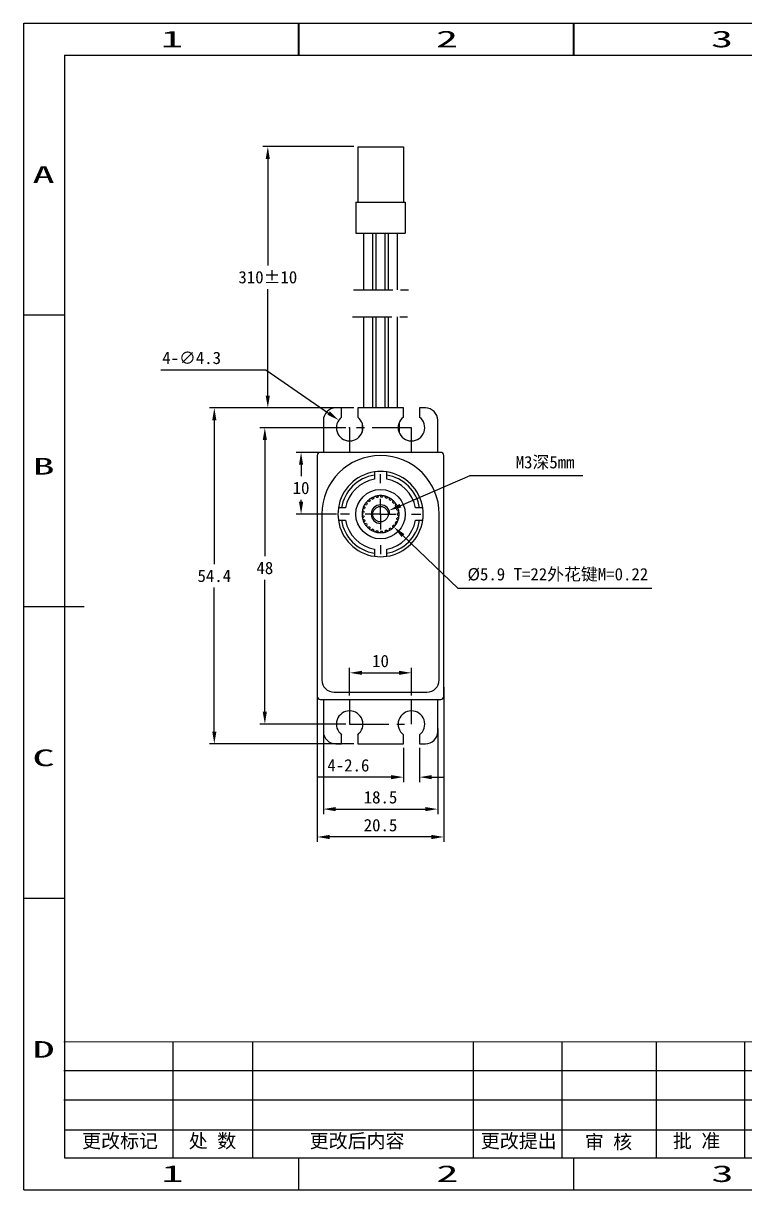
# Model space of a CAD drawing. Header units: millimetres. Extents: x 610 to 877, y -2 to 187.
# Drawn here: x 610.3 to 727, y -2.1 to 186.7 of the extents above; entities that cross this region are included whole.
import ezdxf
from ezdxf.enums import TextEntityAlignment as Align

# ---------------------------------------------------------------- set-up
doc = ezdxf.new("R2010")
doc.units = ezdxf.units.MM
doc.header["$PDSIZE"] = -1
doc.linetypes.add('CENTER', pattern=[10.16, 6.35, -1.27, 1.27, -1.27])
for name, color, linetype in [('中心线', 6, 'CENTER'), ('图框', 7, 'Continuous'), ('标注', 5, 'Continuous')]:
    doc.layers.add(name, color=color, linetype=linetype)
doc.styles.add('style1', font='', dxfattribs={"height": 3.5})
doc.styles.get('style1').set_extended_font_data('FangSong_GB2312')
doc.dimstyles.new('副本 Standard', dxfattribs={"dimtxt": 2, "dimasz": 2, "dimexe": 0.8, "dimexo": 0.625, "dimgap": 0.9, "dimtad": 1, "dimtih": 1, "dimtoh": 1, "dimdsep": 46, "dimtxsty": 'Standard', "dimcen": 0.09, "dimclrd": 5, "dimclre": 5, "dimadec": 3, "dimazin": 2, "dimtfac": 1, "dimtdec": 4, "dimtofl": 0, "dimtmove": 0, "dimatfit": 3, "dimfxl": 0, "dimtolj": 1, "dimtzin": 0, "dimarcsym": 0})

# ---------------------------------------------------------------- blocks, each defined once
blk = doc.blocks.new('SW_CENTERMARKSYMBOL_0')
at = {"layer": '图框', "color": 0}
for p, q in [((0, 5), (0, 6.5)), ((0, 0), (0, 2.5)), ((-5, 0), (-6.5, 0)), ((0, 0), (-2.5, 0)), ((0, 0), (0, -2.5)), ((0, 0), (2.5, 0)), ((5, 0), (6.5, 0)), ((0, -5), (0, -6.5))]:
    blk.add_line(p, q, dxfattribs=at)
blk = doc.blocks.new('*D98')
at = {"layer": 'Defpoints', "color": 0}
for p in [(657.83, 79.84), (678.33, 79.84), (657.83, 54.97)]:
    blk.add_point(p, dxfattribs=at)
at = {"layer": '标注', "color": 5, "lineweight": -2}
for p, q in [((657.83, 79.22), (657.83, 54.17)), ((678.33, 79.22), (678.33, 54.17)), ((676.33, 54.97), (659.83, 54.97))]:
    blk.add_line(p, q, dxfattribs=at)
at = {"layer": '标注', "color": 5}
for points in [[(659.83, 55.3), (659.83, 54.63), (657.83, 54.97)], [(676.33, 55.3), (676.33, 54.63), (678.33, 54.97)]]:
    blk.add_solid(points, dxfattribs=at)
at = {"layer": '标注', "color": 0, "insert": (668.08, 56.87), "char_height": 2, "attachment_point": 5}
blk.add_mtext('\\A1;20.5', dxfattribs=at)
blk = doc.blocks.new('*D99')
at = {"layer": 'Defpoints', "color": 0}
for p in [(658.83, 73.17), (677.33, 73.17), (677.33, 59.48)]:
    blk.add_point(p, dxfattribs=at)
at = {"layer": '标注', "color": 5, "lineweight": -2}
for p, q in [((658.83, 72.55), (658.83, 58.68)), ((677.33, 72.55), (677.33, 58.68)), ((660.83, 59.48), (675.33, 59.48))]:
    blk.add_line(p, q, dxfattribs=at)
at = {"layer": '标注', "color": 5}
for points in [[(660.83, 59.82), (660.83, 59.15), (658.83, 59.48)], [(675.33, 59.82), (675.33, 59.15), (677.33, 59.48)]]:
    blk.add_solid(points, dxfattribs=at)
at = {"layer": '标注', "color": 0, "insert": (668.08, 61.38), "char_height": 2, "attachment_point": 5}
blk.add_mtext('\\A1;18.5', dxfattribs=at)
blk = doc.blocks.new('*D100')
at = {"layer": 'Defpoints', "color": 0}
for p in [(673.08, 81.55), (663.08, 77.24), (673.08, 77.24)]:
    blk.add_point(p, dxfattribs=at)
at = {"layer": '标注', "color": 5, "lineweight": -2}
for p, q in [((663.08, 77.86), (663.08, 82.35)), ((665.08, 81.55), (671.08, 81.55)), ((673.08, 77.86), (673.08, 82.35))]:
    blk.add_line(p, q, dxfattribs=at)
at = {"layer": '标注', "color": 5}
for points in [[(665.08, 81.88), (665.08, 81.22), (663.08, 81.55)], [(671.08, 81.88), (671.08, 81.22), (673.08, 81.55)]]:
    blk.add_solid(points, dxfattribs=at)
at = {"layer": '标注', "color": 0, "insert": (668.08, 83.45), "char_height": 2, "attachment_point": 5}
blk.add_mtext('\\A1;10', dxfattribs=at)
blk = doc.blocks.new('*D101')
at = {"layer": 'Defpoints', "color": 0}
for p in [(663.08, 121.24), (649.36, 73.24), (663.08, 73.24)]:
    blk.add_point(p, dxfattribs=at)
at = {"layer": '标注', "color": 5, "lineweight": -2}
for p, q in [((662.46, 121.24), (648.56, 121.24)), ((649.36, 119.24), (649.36, 100.41)), ((649.36, 75.24), (649.36, 96.61)), ((662.46, 73.24), (648.56, 73.24))]:
    blk.add_line(p, q, dxfattribs=at)
at = {"layer": '标注', "color": 5}
for points in [[(649.02, 119.24), (649.69, 119.24), (649.36, 121.24)], [(649.02, 75.24), (649.69, 75.24), (649.36, 73.24)]]:
    blk.add_solid(points, dxfattribs=at)
at = {"layer": '标注', "color": 0, "insert": (649.36, 98.51), "char_height": 2, "attachment_point": 5}
blk.add_mtext('\\A1;48', dxfattribs=at)
blk = doc.blocks.new('*D102')
at = {"layer": 'Defpoints', "color": 0}
for p in [(664.38, 124.44), (641.18, 70.04), (664.38, 70.04)]:
    blk.add_point(p, dxfattribs=at)
at = {"layer": '标注', "color": 5, "lineweight": -2}
for p, q in [((663.76, 124.44), (640.38, 124.44)), ((641.18, 122.44), (641.18, 99.14)), ((641.18, 72.04), (641.18, 95.34)), ((663.76, 70.04), (640.38, 70.04))]:
    blk.add_line(p, q, dxfattribs=at)
at = {"layer": '标注', "color": 5}
for points in [[(640.85, 122.44), (641.52, 122.44), (641.18, 124.44)], [(640.85, 72.04), (641.52, 72.04), (641.18, 70.04)]]:
    blk.add_solid(points, dxfattribs=at)
at = {"layer": '标注', "color": 0, "insert": (641.18, 97.24), "char_height": 2, "attachment_point": 5}
blk.add_mtext('\\A1;54.4', dxfattribs=at)
blk = doc.blocks.new('*D85')
at = {"layer": 'Defpoints', "color": 0}
for p in [(661.32, 122.46), (664.85, 120.01)]:
    blk.add_point(p, dxfattribs=at)
at = {"layer": '标注', "color": 5, "lineweight": -2}
for p, q in [((632.51, 130.63), (649.53, 130.63)), ((649.53, 130.63), (659.67, 123.6)), ((662.99, 121.24), (663.17, 121.24)), ((663.08, 121.15), (663.08, 121.33))]:
    blk.add_line(p, q, dxfattribs=at)
at = {"layer": '标注', "color": 5}
blk.add_solid([(659.86, 123.88), (659.48, 123.33), (661.32, 122.46)], dxfattribs=at)
at = {"layer": '标注', "color": 0, "insert": (637.51, 132.53), "char_height": 2, "attachment_point": 5}
blk.add_mtext('\\A1;4-∅4.3', dxfattribs=at)
blk = doc.blocks.new('*D86')
at = {"layer": 'Defpoints', "color": 0}
for p in [(671.78, 70.04), (674.38, 70.04), (671.78, 64.66)]:
    blk.add_point(p, dxfattribs=at)
at = {"layer": '标注', "color": 5, "lineweight": -2}
for p, q in [((671.78, 69.41), (671.78, 63.86)), ((674.38, 69.41), (674.38, 63.86)), ((669.78, 64.66), (657.98, 64.66)), ((676.38, 64.66), (678.38, 64.66))]:
    blk.add_line(p, q, dxfattribs=at)
at = {"layer": '标注', "color": 5}
for points in [[(669.78, 64.99), (669.78, 64.32), (671.78, 64.66)], [(676.38, 64.99), (676.38, 64.32), (674.38, 64.66)]]:
    blk.add_solid(points, dxfattribs=at)
at = {"layer": '标注', "color": 0, "insert": (662.88, 66.56), "char_height": 2, "attachment_point": 5}
blk.add_mtext('\\A1;4-2.6', dxfattribs=at)
blk = doc.blocks.new('*D82')
at = {"layer": 'Defpoints', "color": 0}
for p in [(669.46, 107.83), (666.7, 106.65)]:
    blk.add_point(p, dxfattribs=at)
at = {"layer": '标注', "color": 5, "lineweight": -2}
for p, q in [((682.53, 113.42), (671.3, 108.61)), ((700.82, 113.42), (682.53, 113.42)), ((667.99, 107.24), (668.17, 107.24)), ((668.08, 107.15), (668.08, 107.33))]:
    blk.add_line(p, q, dxfattribs=at)
at = {"layer": '标注', "color": 5}
blk.add_solid([(671.17, 108.92), (671.43, 108.31), (669.46, 107.83)], dxfattribs=at)
at = {"layer": '标注', "color": 0, "insert": (694.72, 115.55), "char_height": 2, "attachment_point": 5}
blk.add_mtext('\\A1;M3{\\fSimSun|b0|i0|c134|p2;深}5mm', dxfattribs=at)
blk = doc.blocks.new('*D83')
at = {"layer": 'Defpoints', "color": 0}
for p in [(665.92, 109.31), (670.25, 105.16)]:
    blk.add_point(p, dxfattribs=at)
at = {"layer": '标注', "color": 5, "lineweight": -2}
for p, q in [((667.99, 107.24), (668.17, 107.24)), ((668.08, 107.15), (668.08, 107.33)), ((680.67, 95.2), (671.7, 103.78)), ((711.99, 95.2), (680.67, 95.2))]:
    blk.add_line(p, q, dxfattribs=at)
blk.add_arc((668.08, 107.24), 3, 307.3076, 331.5496, dxfattribs=at)
at = {"layer": '标注', "color": 5}
blk.add_solid([(671.93, 104.02), (671.47, 103.54), (670.25, 105.16)], dxfattribs=at)
at = {"layer": '标注', "color": 0, "insert": (696.78, 97.4), "char_height": 2, "attachment_point": 5}
blk.add_mtext('\\A1;%%C{\\fSimSun|b0|i0|c0|p2;5.9\\fSimSun|b0|i0|c134|p2; \\fSimSun|b0|i0|c0|p2;T=22\\fSimSun|b0|i0|c134|p2;外花键\\fSimSun|b0|i0|c0|p2;M=0.22}', dxfattribs=at)
blk = doc.blocks.new('*D84')
at = {"layer": 'Defpoints', "color": 0}
for p in [(664.38, 166.74), (649.84, 124.44), (664.38, 124.44)]:
    blk.add_point(p, dxfattribs=at)
at = {"layer": '标注', "color": 5, "lineweight": -2}
for p, q in [((663.76, 166.74), (649.04, 166.74)), ((649.84, 164.74), (649.84, 147.49)), ((649.84, 126.44), (649.84, 143.69)), ((663.76, 124.44), (649.04, 124.44))]:
    blk.add_line(p, q, dxfattribs=at)
at = {"layer": '标注', "color": 5}
for points in [[(649.5, 164.74), (650.17, 164.74), (649.84, 166.74)], [(649.5, 126.44), (650.17, 126.44), (649.84, 124.44)]]:
    blk.add_solid(points, dxfattribs=at)
at = {"layer": '标注', "color": 0, "insert": (649.84, 145.59), "char_height": 2, "attachment_point": 5}
blk.add_mtext('\\A1;310%%P10', dxfattribs=at)
blk = doc.blocks.new('*D103')
at = {"layer": 'Defpoints', "color": 0}
for p in [(655.22, 117.24), (658.83, 117.24), (661.58, 107.24)]:
    blk.add_point(p, dxfattribs=at)
at = {"layer": '标注', "color": 5, "lineweight": -2}
for p, q in [((658.21, 117.24), (654.42, 117.24)), ((655.22, 115.24), (655.22, 113.37)), ((655.22, 109.24), (655.22, 109.57)), ((660.96, 107.24), (654.42, 107.24))]:
    blk.add_line(p, q, dxfattribs=at)
at = {"layer": '标注', "color": 5}
for points in [[(654.89, 115.24), (655.56, 115.24), (655.22, 117.24)], [(654.89, 109.24), (655.56, 109.24), (655.22, 107.24)]]:
    blk.add_solid(points, dxfattribs=at)
at = {"layer": '标注', "color": 0, "insert": (655.22, 111.47), "char_height": 2, "attachment_point": 5}
blk.add_mtext('\\A1;10', dxfattribs=at)

msp = doc.modelspace()

# ---------------------------------------------------------------- linework, layer by layer
at = {"color": 5, "linetype": 'Continuous'}
for p, q in [((610.342, -2.136), (610.342, 186.709)), ((610.342, 186.709), (877.423, 186.709)), ((654.786, 181.576), (654.786, 186.709)), ((654.855, 186.709), (654.855, 181.576)), ((699.3, 181.576), (699.3, 186.709)), ((699.369, 186.709), (699.369, 181.576)), ((610.273, 181.576), (610.342, 181.576)), ((610.342, 139.498), (616.929, 139.498)), ((610.342, 92.287), (620.126, 92.287)), ((610.342, 45.075), (616.929, 45.075)), ((634.492, 21.806), (634.492, 2.997)), ((647.361, 21.806), (647.361, 2.997)), ((683.1, 21.806), (683.1, 2.997)), ((697.409, 21.806), (697.409, 2.997)), ((712.679, 21.806), (712.679, 2.997)), ((726.988, 21.806), (726.988, 2.997)), ((616.817, 17.14), (743.84, 17.14)), ((616.817, 12.426), (743.84, 12.426)), ((616.929, 7.54), (743.84, 7.54)), ((654.855, -2.136), (654.855, 2.997)), ((699.369, -2.136), (699.369, 2.997)), ((610.342, -2.136), (877.423, -2.136))]:
    msp.add_line(p, q, dxfattribs=at)
at = {"color": 7, "linetype": 'Continuous'}
for p, q in [((616.929, 181.576), (616.929, 2.997)), ((616.929, 181.576), (868.43, 181.576)), ((616.929, 2.997), (868.43, 2.997))]:
    msp.add_line(p, q, dxfattribs=at)
at = {"color": 7, "linetype": 'Continuous', "lineweight": 25}
for p, q in [((664.384, 166.739), (671.784, 166.739)), ((664.384, 166.739), (664.384, 157.739)), ((671.784, 166.739), (671.784, 157.739)), ((664.084, 157.739), (672.084, 157.739)), ((664.084, 157.739), (664.084, 152.739)), ((672.084, 157.739), (672.084, 152.739)), ((664.084, 152.739), (672.084, 152.739)), ((665.334, 152.739), (665.334, 143.541)), ((666.834, 143.541), (666.834, 152.739)), ((667.334, 152.739), (667.334, 143.541)), ((668.834, 143.541), (668.834, 152.739)), ((669.334, 152.739), (669.334, 143.541)), ((670.834, 143.541), (670.834, 152.739)), ((665.334, 139.212), (665.334, 124.439)), ((666.834, 124.439), (666.834, 139.212)), ((667.334, 139.212), (667.334, 124.439)), ((668.834, 124.439), (668.834, 139.212)), ((669.334, 139.212), (669.334, 124.439)), ((670.834, 124.439), (670.834, 139.212)), ((661.784, 124.439), (660.834, 124.439)), ((661.784, 122.951), (661.784, 124.439)), ((671.784, 124.439), (664.384, 124.439)), ((664.384, 124.439), (664.384, 122.951)), ((671.784, 122.951), (671.784, 124.439)), ((674.384, 124.439), (674.384, 122.951)), ((675.334, 124.439), (674.384, 124.439)), ((658.834, 122.439), (658.834, 117.239)), ((665.084, 122.028), (665.084, 120.45)), ((671.084, 122.028), (671.084, 120.45)), ((677.334, 117.239), (677.334, 122.439)), ((677.834, 117.239), (658.334, 117.239)), ((657.834, 116.739), (657.834, 77.739)), ((678.334, 77.739), (678.334, 116.739)), ((667.084, 113.56), (667.084, 112.901)), ((669.084, 112.901), (669.084, 113.56)), ((666.413, 109.423), (666.376, 109.705)), ((666.579, 109.834), (666.819, 109.68)), ((667.009, 109.77), (667.044, 110.053)), ((667.272, 110.127), (667.466, 109.918)), ((667.672, 109.958), (667.776, 110.223)), ((668.016, 110.238), (668.151, 109.988)), ((668.362, 109.975), (668.528, 110.206)), ((668.764, 110.161), (668.833, 109.885)), ((669.033, 109.82), (669.252, 110.002)), ((669.469, 109.9), (669.468, 109.615)), ((669.645, 109.503), (669.902, 109.625)), ((662.422, 108.239), (661.763, 108.239)), ((665.371, 107.688), (665.151, 107.868)), ((665.21, 108.1), (665.49, 108.152)), ((665.568, 108.348), (665.399, 108.578)), ((665.515, 108.788), (665.799, 108.769)), ((665.923, 108.939), (665.817, 109.203)), ((665.981, 109.378), (666.251, 109.289)), ((670.087, 109.472), (670.015, 109.197)), ((670.159, 109.043), (670.439, 109.098)), ((670.58, 108.904), (670.441, 108.655)), ((670.543, 108.47), (670.827, 108.454)), ((670.915, 108.231), (670.719, 108.024)), ((670.772, 107.82), (671.043, 107.733)), ((674.405, 108.239), (673.746, 108.239)), ((658.584, 107.239), (658.584, 80.409)), ((661.763, 106.239), (662.422, 106.239)), ((665.086, 107.359), (665.344, 107.479)), ((665.344, 106.999), (665.086, 107.119)), ((665.151, 106.609), (665.371, 106.79)), ((665.49, 106.325), (665.21, 106.377)), ((665.399, 105.9), (665.568, 106.129)), ((670.441, 105.823), (670.58, 105.574)), ((670.827, 106.024), (670.543, 106.007)), ((670.719, 106.453), (670.915, 106.247)), ((671.043, 106.744), (670.772, 106.657)), ((671.073, 107.495), (670.832, 107.344)), ((670.832, 107.133), (671.073, 106.982)), ((673.746, 106.239), (674.405, 106.239)), ((677.584, 80.409), (677.584, 107.239)), ((665.799, 105.709), (665.515, 105.689)), ((665.817, 105.274), (665.923, 105.538)), ((666.251, 105.188), (665.981, 105.099)), ((666.376, 104.772), (666.413, 105.054)), ((666.819, 104.797), (666.579, 104.643)), ((667.044, 104.425), (667.009, 104.707)), ((667.466, 104.559), (667.272, 104.351)), ((667.776, 104.255), (667.672, 104.52)), ((668.151, 104.49), (668.016, 104.24)), ((668.528, 104.272), (668.362, 104.503)), ((668.833, 104.593), (668.764, 104.317)), ((669.252, 104.475), (669.033, 104.658)), ((669.468, 104.862), (669.469, 104.578)), ((669.902, 104.853), (669.645, 104.975)), ((670.015, 105.281), (670.087, 105.006)), ((670.439, 105.38), (670.159, 105.434)), ((667.084, 101.576), (667.084, 100.917)), ((669.084, 100.917), (669.084, 101.576)), ((660.584, 78.409), (675.584, 78.409)), ((658.334, 77.239), (677.834, 77.239)), ((658.834, 77.239), (658.834, 72.039)), ((677.334, 72.039), (677.334, 77.239)), ((660.834, 70.039), (661.784, 70.039)), ((661.784, 70.039), (661.784, 71.526)), ((664.384, 71.526), (664.384, 70.039)), ((664.384, 70.039), (671.784, 70.039)), ((671.784, 70.039), (671.784, 71.526)), ((674.384, 71.526), (674.384, 70.039)), ((674.384, 70.039), (675.334, 70.039))]:
    msp.add_line(p, q, dxfattribs=at)
for p, q in [((616.929, 52.643), (616.929, 2.997)), ((616.929, 2.997), (684.767, 2.997)), ((684.767, 2.997), (743.489, 2.997))]:
    msp.add_line(p, q)
for radius in [4, 1.25]:
    msp.add_circle((668.084, 107.239), radius, dxfattribs=at)
for centre, radius, start, end in [((660.834, 122.439), 2, 90, 180), ((663.084, 121.239), 2.15, 127.20374, 52.79626), ((673.084, 121.239), 2.15, 127.20374, 52.79626), ((675.334, 122.439), 2, 0, 90), ((658.334, 116.739), 0.5, 90, 180), ((677.834, 116.739), 0.5, 0, 90), ((668.084, 107.239), 9.5, 0, 180), ((668.084, 107.239), 6.9, 98.33308, 171.66692), ((668.084, 107.239), 6.4, 98.9893, 171.0107), ((668.084, 107.239), 6.9, 81.66692, 98.33308), ((668.084, 107.239), 6.9, 8.33308, 81.66692), ((668.084, 107.239), 6.4, 8.9893, 81.0107), ((668.084, 107.239), 5.75, 100.01541, 169.98459), ((668.084, 107.239), 5.75, 10.01541, 79.98459), ((668.084, 107.239), 3, 124.69244, 134.50756), ((668.084, 107.239), 3, 120.10756, 124.69244), ((668.084, 107.239), 3, 110.29244, 120.10756), ((668.084, 107.239), 2.75, 113.00673, 117.39327), ((668.084, 107.239), 3, 105.70756, 110.29244), ((668.084, 107.239), 3, 95.89244, 105.70756), ((668.084, 107.239), 2.75, 98.60673, 102.99327), ((668.084, 107.239), 3, 91.30756, 95.89244), ((668.084, 107.239), 3, 81.49244, 91.30756), ((668.084, 107.239), 2.75, 84.20673, 88.59327), ((668.084, 107.239), 3, 76.90756, 81.49244), ((668.084, 107.239), 3, 67.09244, 76.90756), ((668.084, 107.239), 2.75, 69.80673, 74.19327), ((668.084, 107.239), 3, 62.50756, 67.09244), ((668.084, 107.239), 2.75, 55.40673, 59.79327), ((668.084, 107.239), 3, 52.69244, 62.50756), ((668.084, 107.239), 3, 48.10756, 52.69244), ((668.084, 107.239), 6.9, 171.66692, 188.33308), ((668.084, 107.239), 3, 167.89244, 177.70756), ((668.084, 107.239), 3, 163.30756, 167.89244), ((668.084, 107.239), 3, 153.49244, 163.30756), ((668.084, 107.239), 2.75, 170.60673, 174.99327), ((668.084, 107.239), 3, 148.90756, 153.49244), ((668.084, 107.239), 2.75, 156.20673, 160.59327), ((668.084, 107.239), 3, 139.09244, 148.90756), ((668.084, 107.239), 2.75, 141.80673, 146.19327), ((668.084, 107.239), 3, 134.50756, 139.09244), ((668.084, 107.239), 2.75, 127.40673, 131.79327), ((668.084, 107.239), 1.5, 0, 270), ((668.084, 107.239), 2.75, 41.00673, 45.39327), ((668.084, 107.239), 3, 38.29244, 48.10756), ((668.084, 107.239), 3, 33.70756, 38.29244), ((668.084, 107.239), 2.75, 26.60673, 30.99327), ((668.084, 107.239), 3, 23.89244, 33.70756), ((668.084, 107.239), 2.75, 12.20673, 16.59327), ((668.084, 107.239), 3, 19.30756, 23.89244), ((668.084, 107.239), 3, 9.49244, 19.30756), ((668.084, 107.239), 3, 4.90756, 9.49244), ((668.084, 107.239), 6.9, 351.66692, 8.33308), ((668.084, 107.239), 6.9, 188.33308, 261.66692), ((668.084, 107.239), 6.4, 188.9893, 261.0107), ((668.084, 107.239), 5.75, 190.01541, 259.98459), ((668.084, 107.239), 3, 177.70756, 182.29244), ((668.084, 107.239), 3, 182.29244, 192.10756), ((668.084, 107.239), 3, 192.10756, 196.69244), ((668.084, 107.239), 3, 196.69244, 206.50756), ((668.084, 107.239), 2.75, 185.00673, 189.39327), ((668.084, 107.239), 3, 206.50756, 211.09244), ((668.084, 107.239), 2.75, 199.40673, 203.79327), ((668.084, 107.239), 5.75, 280.01541, 349.98459), ((668.084, 107.239), 6.4, 278.9893, 351.0107), ((668.084, 107.239), 6.9, 278.33308, 351.66692), ((668.084, 107.239), 2.75, 329.00673, 333.39327), ((668.084, 107.239), 3, 326.29244, 336.10756), ((668.084, 107.239), 2.75, 343.40673, 347.79327), ((668.084, 107.239), 3, 336.10756, 340.69244), ((668.084, 107.239), 2.75, 357.80673, 2.19327), ((668.084, 107.239), 3, 340.69244, 350.50756), ((668.084, 107.239), 3, 350.50756, 355.09244), ((668.084, 107.239), 3, 355.09244, 4.90756), ((668.084, 107.239), 3, 211.09244, 220.90756), ((668.084, 107.239), 2.75, 213.80673, 218.19327), ((668.084, 107.239), 3, 220.90756, 225.49244), ((668.084, 107.239), 3, 225.49244, 235.30756), ((668.084, 107.239), 2.75, 228.20673, 232.59327), ((668.084, 107.239), 3, 235.30756, 239.89244), ((668.084, 107.239), 3, 239.89244, 249.70756), ((668.084, 107.239), 2.75, 242.60673, 246.99327), ((668.084, 107.239), 3, 249.70756, 254.29244), ((668.084, 107.239), 3, 254.29244, 264.10756), ((668.084, 107.239), 2.75, 257.00673, 261.39327), ((668.084, 107.239), 3, 264.10756, 268.69244), ((668.084, 107.239), 3, 268.69244, 278.50756), ((668.084, 107.239), 2.75, 271.40673, 275.79327), ((668.084, 107.239), 3, 278.50756, 283.09244), ((668.084, 107.239), 3, 283.09244, 292.90756), ((668.084, 107.239), 2.75, 285.80673, 290.19327), ((668.084, 107.239), 3, 292.90756, 297.49244), ((668.084, 107.239), 2.75, 300.20673, 304.59327), ((668.084, 107.239), 3, 297.49244, 307.30756), ((668.084, 107.239), 3, 307.30756, 311.89244), ((668.084, 107.239), 2.75, 314.60673, 318.99327), ((668.084, 107.239), 3, 311.89244, 321.70756), ((668.084, 107.239), 3, 321.70756, 326.29244), ((668.084, 107.239), 6.9, 261.66692, 278.33308), ((660.584, 80.409), 2, 180, 270), ((675.584, 80.409), 2, 270, 0), ((658.334, 77.739), 0.5, 180, 270), ((677.834, 77.739), 0.5, 270, 0), ((663.084, 73.239), 2.15, 307.20374, 232.79626), ((673.084, 73.239), 2.15, 307.20374, 232.79626), ((660.834, 72.039), 2, 180, 270), ((675.334, 72.039), 2, 270, 0)]:
    msp.add_arc(centre, radius, start, end, dxfattribs=at)
for points in [[(667.084, 114.066), (667.084, 113.897), (667.084, 113.729), (667.084, 113.56)], [(669.084, 113.56), (669.084, 113.729), (669.084, 113.897), (669.084, 114.066)], [(661.763, 108.239), (661.594, 108.239), (661.425, 108.239), (661.257, 108.239)], [(674.911, 108.239), (674.743, 108.239), (674.574, 108.239), (674.405, 108.239)], [(661.257, 106.239), (661.425, 106.239), (661.594, 106.239), (661.763, 106.239)], [(674.405, 106.239), (674.574, 106.239), (674.743, 106.239), (674.911, 106.239)], [(667.084, 100.917), (667.084, 100.749), (667.084, 100.58), (667.084, 100.412)], [(669.084, 100.412), (669.084, 100.58), (669.084, 100.749), (669.084, 100.917)]]:
    msp.add_open_spline(points, degree=3, dxfattribs=at)
at = {"layer": '中心线'}
for p, q in [((663.72, 143.541), (672.721, 143.541)), ((663.57, 139.212), (672.721, 139.212)), ((663.084, 121.239), (663.084, 117.239)), ((673.084, 121.239), (663.084, 121.239)), ((673.084, 117.239), (673.084, 121.239)), ((663.084, 77.239), (663.084, 73.239)), ((673.084, 73.239), (673.084, 77.239)), ((663.084, 73.239), (673.084, 73.239))]:
    msp.add_line(p, q, dxfattribs=at)
at = {"layer": '标注', "color": 0, "lineweight": 13}
msp.add_line((616.817, 21.806), (743.84, 21.806), dxfattribs=at)

# ---------------------------------------------------------------- block references
at = {"layer": '中心线', "rotation": 90}
msp.add_blockref('SW_CENTERMARKSYMBOL_0', (668.084, 107.239), dxfattribs=at)

# ---------------------------------------------------------------- texts
at = {"color": 5, "linetype": 'Continuous'}
for s, width, p, p2 in [('1', 3.99672, (632.53, 182.817), (636.127, 182.817)), ('2', 1.99836, (677.043, 182.817), (680.64, 182.817)), ('3', 1.99836, (721.557, 182.817), (725.154, 182.817)), ('A', 1.99836, (611.745, 160.855), (615.342, 160.855)), ('B', 1.99836, (611.745, 113.644), (615.342, 113.644)), ('C', 1.99836, (611.745, 66.433), (615.342, 66.433)), ('D', 1.99836, (611.745, 19.222), (615.342, 19.222)), ('1', 3.99672, (632.599, -0.895), (636.196, -0.895)), ('2', 1.99836, (677.112, -0.895), (680.709, -0.895)), ('3', 1.99836, (721.626, -0.895), (725.223, -0.895))]:
    msp.add_text(s, height=2.7, dxfattribs=dict(at, width=width)).set_placement(p, p2, align=Align.FIT)
at = {"color": 0, "lineweight": 13, "char_height": 2.25, "attachment_point": 1, "style": 'style1'}
for s, insert, width in [('更改标记', (619.786, 6.891), 20.25287), ('处 数', (637.048, 6.891), 20.25287), ('更改后内容', (656.615, 6.891), 21.11112), ('更改提出', (684.315, 6.891), 18.53636), ('审 核', (701.15, 6.72), 14.41674), ('批 准', (715.406, 6.891), 14.41674)]:
    msp.add_mtext(s, dxfattribs=dict(at, insert=insert, width=width))

# ---------------------------------------------------------------- dimensions: what is measured, and where the dimension line sits
at = {"layer": '标注', "color": 0}
dim = msp.add_linear_dim(base=(649.837, 124.439), p1=(664.384, 166.739), p2=(664.384, 124.439), angle=90, text='310%%P10', dimstyle='副本 Standard', dxfattribs=at)
dim.commit()
dim.dimension.update_dxf_attribs({"geometry": '*D84', "text_midpoint": (649.837, 145.589)})
for p1, p2, text, picture, middle in [((664.851, 120.014), (661.317, 122.463), '4-<>', '*D85', (637.509, 130.626)), ((666.705, 106.649), (669.463, 107.829), 'M3{\\fSimSun|b0|i0|c134|p2;深}5mm', '*D82', (694.723, 113.416)), ((665.916, 109.312), (670.252, 105.165), '%%C{\\fSimSun|b0|i0|c0|p2;5.9\\fSimSun|b0|i0|c134|p2; \\fSimSun|b0|i0|c0|p2;T=22\\fSimSun|b0|i0|c134|p2;外花键\\fSimSun|b0|i0|c0|p2;M=0.22}', '*D83', (696.782, 95.199))]:
    dim = msp.add_diameter_dim_2p(p1=p1, p2=p2, text=text, dimstyle='副本 Standard', dxfattribs=at)
    dim.commit()
    dim.dimension.update_dxf_attribs({"geometry": picture, "text_midpoint": middle, "dimtype": 163})
for base, p1, p2, picture, middle in [((641.184, 70.039), (664.384, 124.439), (664.384, 70.039), '*D102', (641.184, 97.239)), ((649.355, 73.239), (663.084, 121.239), (663.084, 73.239), '*D101', (649.355, 98.508)), ((655.223, 117.239), (661.584, 107.239), (658.834, 117.239), '*D103', (655.223, 111.466))]:
    dim = msp.add_linear_dim(base=base, p1=p1, p2=p2, angle=90, dimstyle='副本 Standard', dxfattribs=at)
    dim.commit()
    dim.dimension.update_dxf_attribs({"geometry": picture, "text_midpoint": middle, "dimtype": 160})
for base, p1, p2, picture, middle in [((673.084, 81.55), (663.084, 77.239), (673.084, 77.239), '*D100', (668.084, 81.55)), ((657.834, 54.966), (678.334, 79.845), (657.834, 79.845), '*D98', (668.084, 54.966))]:
    dim = msp.add_linear_dim(base=base, p1=p1, p2=p2, dimstyle='副本 Standard', dxfattribs=at)
    dim.commit()
    dim.dimension.update_dxf_attribs({"geometry": picture, "text_midpoint": middle, "dimtype": 160})
dim = msp.add_linear_dim(base=(677.334, 59.483), p1=(658.834, 73.172), p2=(677.334, 73.172), dimstyle='副本 Standard', dxfattribs=at)
dim.commit()
dim.dimension.update_dxf_attribs({"geometry": '*D99', "text_midpoint": (668.084, 61.383)})
dim = msp.add_linear_dim(base=(671.784, 64.655), p1=(674.384, 70.039), p2=(671.784, 70.039), text='4-<>', dimstyle='副本 Standard', dxfattribs=at)
dim.commit()
dim.dimension.update_dxf_attribs({"geometry": '*D86', "text_midpoint": (662.884, 66.555)})

doc.saveas('drawing.dxf')
